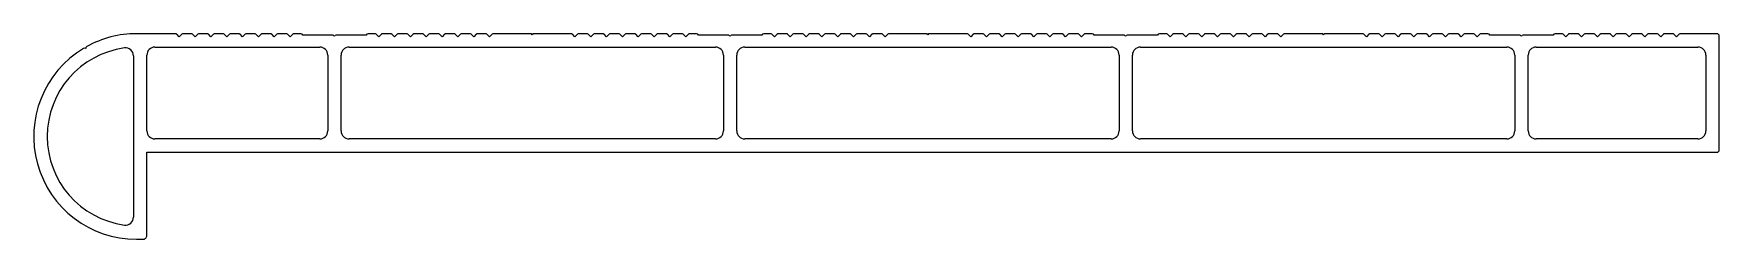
# Model space of a CAD drawing. Extents: x 1946 to 2159, y 1755 to 1781.
import ezdxf

# ---------------------------------------------------------------- set-up
doc = ezdxf.new("R2010")
doc.units = 0
doc.layers.get('0').update_dxf_attribs({"linetype": 'CONTINUOUS'})

msp = doc.modelspace()

# ---------------------------------------------------------------- linework, layer by layer
for p, q in [((1963.43, 1781.16), (1958.52, 1781.16)), ((1963.93, 1780.76), (1963.6, 1781.09)), ((1964.26, 1781.09), (1963.93, 1780.76)), ((1965.43, 1781.16), (1964.43, 1781.16)), ((1965.93, 1780.76), (1965.6, 1781.09)), ((1966.26, 1781.09), (1965.93, 1780.76)), ((1967.43, 1781.16), (1966.43, 1781.16)), ((1967.93, 1780.76), (1967.6, 1781.09)), ((1968.26, 1781.09), (1967.93, 1780.76)), ((1969.43, 1781.16), (1968.43, 1781.16)), ((1969.93, 1780.76), (1969.6, 1781.09)), ((1970.26, 1781.09), (1969.93, 1780.76)), ((1971.43, 1781.16), (1970.43, 1781.16)), ((1971.93, 1780.76), (1971.6, 1781.09)), ((1972.26, 1781.09), (1971.93, 1780.76)), ((1973.43, 1781.16), (1972.43, 1781.16)), ((1973.93, 1780.76), (1973.6, 1781.09)), ((1974.26, 1781.09), (1973.93, 1780.76)), ((1975.43, 1781.16), (1974.43, 1781.16)), ((1975.93, 1780.76), (1975.6, 1781.09)), ((1976.26, 1781.09), (1975.93, 1780.76)), ((1977.43, 1781.16), (1976.43, 1781.16)), ((1977.93, 1780.76), (1977.6, 1781.09)), ((1978.26, 1781.09), (1977.93, 1780.76)), ((1979.28, 1781.16), (1978.43, 1781.16)), ((1983.27, 1780.97), (1979.52, 1780.97)), ((1987.54, 1780.97), (1983.79, 1780.97)), ((1988.63, 1781.16), (1987.78, 1781.16)), ((1989.13, 1780.76), (1988.8, 1781.09)), ((1989.46, 1781.09), (1989.13, 1780.76)), ((1990.63, 1781.16), (1989.63, 1781.16)), ((1991.13, 1780.76), (1990.8, 1781.09)), ((1991.46, 1781.09), (1991.13, 1780.76)), ((1992.63, 1781.16), (1991.63, 1781.16)), ((1993.13, 1780.76), (1992.8, 1781.09)), ((1993.46, 1781.09), (1993.13, 1780.76)), ((1994.63, 1781.16), (1993.63, 1781.16)), ((1995.13, 1780.76), (1994.8, 1781.09)), ((1995.46, 1781.09), (1995.13, 1780.76)), ((1996.63, 1781.16), (1995.63, 1781.16)), ((1997.13, 1780.76), (1996.8, 1781.09)), ((1997.46, 1781.09), (1997.13, 1780.76)), ((1998.63, 1781.16), (1997.63, 1781.16)), ((1999.13, 1780.76), (1998.8, 1781.09)), ((1999.46, 1781.09), (1999.13, 1780.76)), ((2000.63, 1781.16), (1999.63, 1781.16)), ((2001.13, 1780.76), (2000.8, 1781.09)), ((2001.46, 1781.09), (2001.13, 1780.76)), ((2002.63, 1781.16), (2001.63, 1781.16)), ((2003.13, 1780.76), (2002.8, 1781.09)), ((2003.46, 1781.09), (2003.13, 1780.76)), ((2008.31, 1781.16), (2003.63, 1781.16)), ((2013.42, 1781.16), (2008.75, 1781.16)), ((2013.93, 1780.76), (2013.6, 1781.09)), ((2014.26, 1781.09), (2013.93, 1780.76)), ((2015.43, 1781.16), (2014.43, 1781.16)), ((2015.93, 1780.76), (2015.6, 1781.09)), ((2016.26, 1781.09), (2015.93, 1780.76)), ((2017.43, 1781.16), (2016.43, 1781.16)), ((2017.93, 1780.76), (2017.6, 1781.09)), ((2018.26, 1781.09), (2017.93, 1780.76)), ((2019.43, 1781.16), (2018.43, 1781.16)), ((2019.93, 1780.76), (2019.6, 1781.09)), ((2020.26, 1781.09), (2019.93, 1780.76)), ((2021.43, 1781.16), (2020.43, 1781.16)), ((2021.93, 1780.76), (2021.6, 1781.09)), ((2022.26, 1781.09), (2021.93, 1780.76)), ((2023.43, 1781.16), (2022.43, 1781.16)), ((2023.93, 1780.76), (2023.6, 1781.09)), ((2024.26, 1781.09), (2023.93, 1780.76)), ((2025.43, 1781.16), (2024.43, 1781.16)), ((2025.93, 1780.76), (2025.6, 1781.09)), ((2026.26, 1781.09), (2025.93, 1780.76)), ((2027.43, 1781.16), (2026.43, 1781.16)), ((2027.93, 1780.76), (2027.6, 1781.09)), ((2028.26, 1781.09), (2027.93, 1780.76)), ((2029.28, 1781.16), (2028.43, 1781.16)), ((2033.27, 1780.97), (2029.52, 1780.97)), ((2037.54, 1780.97), (2033.79, 1780.97)), ((2038.63, 1781.16), (2037.78, 1781.16)), ((2039.13, 1780.76), (2038.8, 1781.09)), ((2039.46, 1781.09), (2039.13, 1780.76)), ((2040.63, 1781.16), (2039.63, 1781.16)), ((2041.13, 1780.76), (2040.8, 1781.09)), ((2041.46, 1781.09), (2041.13, 1780.76)), ((2042.63, 1781.16), (2041.63, 1781.16)), ((2043.13, 1780.76), (2042.8, 1781.09)), ((2043.46, 1781.09), (2043.13, 1780.76)), ((2044.63, 1781.16), (2043.63, 1781.16)), ((2045.13, 1780.76), (2044.8, 1781.09)), ((2045.46, 1781.09), (2045.13, 1780.76)), ((2046.63, 1781.16), (2045.63, 1781.16)), ((2047.13, 1780.76), (2046.8, 1781.09)), ((2047.46, 1781.09), (2047.13, 1780.76)), ((2048.63, 1781.16), (2047.63, 1781.16)), ((2049.13, 1780.76), (2048.8, 1781.09)), ((2049.46, 1781.09), (2049.13, 1780.76)), ((2050.63, 1781.16), (2049.63, 1781.16)), ((2051.13, 1780.76), (2050.8, 1781.09)), ((2051.46, 1781.09), (2051.13, 1780.76)), ((2052.63, 1781.16), (2051.63, 1781.16)), ((2053.13, 1780.76), (2052.8, 1781.09)), ((2053.46, 1781.09), (2053.13, 1780.76)), ((2058.31, 1781.16), (2053.63, 1781.16)), ((2063.42, 1781.16), (2058.75, 1781.16)), ((2063.93, 1780.76), (2063.6, 1781.09)), ((2064.26, 1781.09), (2063.93, 1780.76)), ((2065.43, 1781.16), (2064.43, 1781.16)), ((2065.93, 1780.76), (2065.6, 1781.09)), ((2066.26, 1781.09), (2065.93, 1780.76)), ((2067.43, 1781.16), (2066.43, 1781.16)), ((2067.93, 1780.76), (2067.6, 1781.09)), ((2068.26, 1781.09), (2067.93, 1780.76)), ((2069.43, 1781.16), (2068.43, 1781.16)), ((2069.93, 1780.76), (2069.6, 1781.09)), ((2070.26, 1781.09), (2069.93, 1780.76)), ((2071.43, 1781.16), (2070.43, 1781.16)), ((2071.93, 1780.76), (2071.6, 1781.09)), ((2072.26, 1781.09), (2071.93, 1780.76)), ((2073.43, 1781.16), (2072.43, 1781.16)), ((2073.93, 1780.76), (2073.6, 1781.09)), ((2074.26, 1781.09), (2073.93, 1780.76)), ((2075.43, 1781.16), (2074.43, 1781.16)), ((2075.93, 1780.76), (2075.6, 1781.09)), ((2076.26, 1781.09), (2075.93, 1780.76)), ((2077.43, 1781.16), (2076.43, 1781.16)), ((2077.93, 1780.76), (2077.6, 1781.09)), ((2078.26, 1781.09), (2077.93, 1780.76)), ((2079.28, 1781.16), (2078.43, 1781.16)), ((2083.27, 1780.97), (2079.52, 1780.97)), ((2087.54, 1780.97), (2083.79, 1780.97)), ((2088.63, 1781.16), (2087.78, 1781.16)), ((2089.13, 1780.76), (2088.8, 1781.09)), ((2089.46, 1781.09), (2089.13, 1780.76)), ((2090.63, 1781.16), (2089.63, 1781.16)), ((2091.13, 1780.76), (2090.8, 1781.09)), ((2091.46, 1781.09), (2091.13, 1780.76)), ((2092.63, 1781.16), (2091.63, 1781.16)), ((2093.13, 1780.76), (2092.8, 1781.09)), ((2093.46, 1781.09), (2093.13, 1780.76)), ((2094.63, 1781.16), (2093.63, 1781.16)), ((2095.13, 1780.76), (2094.8, 1781.09)), ((2095.46, 1781.09), (2095.13, 1780.76)), ((2096.63, 1781.16), (2095.63, 1781.16)), ((2097.13, 1780.76), (2096.8, 1781.09)), ((2097.46, 1781.09), (2097.13, 1780.76)), ((2098.63, 1781.16), (2097.63, 1781.16)), ((2099.13, 1780.76), (2098.8, 1781.09)), ((2099.46, 1781.09), (2099.13, 1780.76)), ((2100.63, 1781.16), (2099.63, 1781.16)), ((2101.13, 1780.76), (2100.8, 1781.09)), ((2101.46, 1781.09), (2101.13, 1780.76)), ((2102.63, 1781.16), (2101.63, 1781.16)), ((2103.13, 1780.76), (2102.8, 1781.09)), ((2103.46, 1781.09), (2103.13, 1780.76)), ((2108.31, 1781.16), (2103.63, 1781.16)), ((2113.42, 1781.16), (2108.75, 1781.16)), ((2113.93, 1780.76), (2113.6, 1781.09)), ((2114.26, 1781.09), (2113.93, 1780.76)), ((2115.43, 1781.16), (2114.43, 1781.16)), ((2115.93, 1780.76), (2115.6, 1781.09)), ((2116.26, 1781.09), (2115.93, 1780.76)), ((2117.43, 1781.16), (2116.43, 1781.16)), ((2117.93, 1780.76), (2117.6, 1781.09)), ((2118.26, 1781.09), (2117.93, 1780.76)), ((2119.43, 1781.16), (2118.43, 1781.16)), ((2119.93, 1780.76), (2119.6, 1781.09)), ((2120.26, 1781.09), (2119.93, 1780.76)), ((2121.43, 1781.16), (2120.43, 1781.16)), ((2121.93, 1780.76), (2121.6, 1781.09)), ((2122.26, 1781.09), (2121.93, 1780.76)), ((2123.43, 1781.16), (2122.43, 1781.16)), ((2123.93, 1780.76), (2123.6, 1781.09)), ((2124.26, 1781.09), (2123.93, 1780.76)), ((2125.43, 1781.16), (2124.43, 1781.16)), ((2125.93, 1780.76), (2125.6, 1781.09)), ((2126.26, 1781.09), (2125.93, 1780.76)), ((2127.43, 1781.16), (2126.43, 1781.16)), ((2127.93, 1780.76), (2127.6, 1781.09)), ((2128.26, 1781.09), (2127.93, 1780.76)), ((2129.28, 1781.16), (2128.43, 1781.16)), ((2133.27, 1780.97), (2129.52, 1780.97)), ((2137.54, 1780.97), (2133.79, 1780.97)), ((2138.63, 1781.16), (2137.78, 1781.16)), ((2139.13, 1780.76), (2138.8, 1781.09)), ((2139.46, 1781.09), (2139.13, 1780.76)), ((2140.63, 1781.16), (2139.63, 1781.16)), ((2141.13, 1780.76), (2140.8, 1781.09)), ((2141.46, 1781.09), (2141.13, 1780.76)), ((2142.63, 1781.16), (2141.63, 1781.16)), ((2143.13, 1780.76), (2142.8, 1781.09)), ((2143.46, 1781.09), (2143.13, 1780.76)), ((2144.63, 1781.16), (2143.63, 1781.16)), ((2145.13, 1780.76), (2144.8, 1781.09)), ((2145.46, 1781.09), (2145.13, 1780.76)), ((2146.63, 1781.16), (2145.63, 1781.16)), ((2147.13, 1780.76), (2146.8, 1781.09)), ((2147.46, 1781.09), (2147.13, 1780.76)), ((2148.63, 1781.16), (2147.63, 1781.16)), ((2149.13, 1780.76), (2148.8, 1781.09)), ((2149.46, 1781.09), (2149.13, 1780.76)), ((2150.63, 1781.16), (2149.63, 1781.16)), ((2151.13, 1780.76), (2150.8, 1781.09)), ((2151.46, 1781.09), (2151.13, 1780.76)), ((2152.63, 1781.16), (2151.63, 1781.16)), ((2153.13, 1780.76), (2152.8, 1781.09)), ((2153.46, 1781.09), (2153.13, 1780.76)), ((2158.23, 1781.16), (2153.63, 1781.16)), ((2158.53, 1766.46), (2158.53, 1780.86)), ((1960.83, 1779.46), (1981.68, 1779.46)), ((1985.38, 1779.46), (2031.68, 1779.46)), ((2035.38, 1779.46), (2081.68, 1779.46)), ((2085.38, 1779.46), (2131.68, 1779.46)), ((2135.38, 1779.46), (2155.83, 1779.46)), ((1958.13, 1778.36), (1958.13, 1757.95)), ((1959.83, 1768.86), (1959.83, 1778.46)), ((1982.68, 1778.46), (1982.68, 1768.86)), ((1984.38, 1768.86), (1984.38, 1778.46)), ((2032.68, 1778.46), (2032.68, 1768.86)), ((2034.38, 1768.86), (2034.38, 1778.46)), ((2082.68, 1778.46), (2082.68, 1768.86)), ((2084.38, 1768.86), (2084.38, 1778.46)), ((2132.68, 1778.46), (2132.68, 1768.86)), ((2134.38, 1768.86), (2134.38, 1778.46)), ((2156.83, 1778.46), (2156.83, 1768.86)), ((1959.83, 1755.66), (1959.83, 1766.16)), ((1959.83, 1766.16), (2158.23, 1766.16)), ((1981.68, 1767.86), (1960.83, 1767.86)), ((2031.68, 1767.86), (1985.38, 1767.86)), ((2081.68, 1767.86), (2035.38, 1767.86)), ((2131.68, 1767.86), (2085.38, 1767.86)), ((2155.83, 1767.86), (2135.38, 1767.86)), ((1958.53, 1755.16), (1959.33, 1755.16))]:
    msp.add_line(p, q)
for centre, radius, start, end in [((1958.53, 1768.16), 13, 90.0609, 119.0076), ((1963.43, 1780.91), 0.25, 45, 90), ((1964.43, 1780.91), 0.25, 90, 135), ((1965.43, 1780.91), 0.25, 45, 90), ((1966.43, 1780.91), 0.25, 90, 135), ((1967.43, 1780.91), 0.25, 45, 90), ((1968.43, 1780.91), 0.25, 90, 135), ((1969.43, 1780.91), 0.25, 45, 90), ((1970.43, 1780.91), 0.25, 90, 135), ((1971.43, 1780.91), 0.25, 45, 90), ((1972.43, 1780.91), 0.25, 90, 135), ((1973.43, 1780.91), 0.25, 45, 90), ((1974.43, 1780.91), 0.25, 90, 135), ((1975.43, 1780.91), 0.25, 45, 90), ((1976.43, 1780.91), 0.25, 90, 135), ((1977.43, 1780.91), 0.25, 45, 90), ((1978.43, 1780.91), 0.25, 90, 135), ((1979.28, 1780.91), 0.25, 13.8896, 90), ((1983.27, 1780.72), 0.25, 51.9287, 90), ((1983.53, 1781.06), 0.178, 231.9287, 308.0713), ((1983.79, 1780.72), 0.25, 90, 128.0713), ((1987.78, 1780.91), 0.25, 90, 166.1104), ((1988.63, 1780.91), 0.25, 45, 90), ((1989.63, 1780.91), 0.25, 90, 135), ((1990.63, 1780.91), 0.25, 45, 90), ((1991.63, 1780.91), 0.25, 90, 135), ((1992.63, 1780.91), 0.25, 45, 90), ((1993.63, 1780.91), 0.25, 90, 135), ((1994.63, 1780.91), 0.25, 45, 90), ((1995.63, 1780.91), 0.25, 90, 135), ((1996.63, 1780.91), 0.25, 45, 90), ((1997.63, 1780.91), 0.25, 90, 135), ((1998.63, 1780.91), 0.25, 45, 90), ((1999.63, 1780.91), 0.25, 90, 135), ((2000.63, 1780.91), 0.25, 45, 90), ((2001.63, 1780.91), 0.25, 90, 135), ((2002.63, 1780.91), 0.25, 45, 90), ((2003.63, 1780.91), 0.25, 90.633, 135), ((2008.31, 1780.91), 0.25, 28.1324, 90), ((2008.75, 1780.91), 0.25, 90, 151.8676), ((2013.43, 1780.91), 0.25, 45, 90.633), ((2014.43, 1780.91), 0.25, 90, 135), ((2015.43, 1780.91), 0.25, 45, 90), ((2016.43, 1780.91), 0.25, 90, 135), ((2017.43, 1780.91), 0.25, 45, 90), ((2018.43, 1780.91), 0.25, 90, 135), ((2019.43, 1780.91), 0.25, 45, 90), ((2020.43, 1780.91), 0.25, 90, 135), ((2021.43, 1780.91), 0.25, 45, 90), ((2022.43, 1780.91), 0.25, 90, 135), ((2023.43, 1780.91), 0.25, 45, 90), ((2024.43, 1780.91), 0.25, 90, 135), ((2025.43, 1780.91), 0.25, 45, 90), ((2026.43, 1780.91), 0.25, 90, 135), ((2027.43, 1780.91), 0.25, 45, 90), ((2028.43, 1780.91), 0.25, 90, 135), ((2029.28, 1780.91), 0.25, 13.8896, 90), ((2033.27, 1780.72), 0.25, 51.9287, 90), ((2033.53, 1781.06), 0.178, 231.9287, 308.0713), ((2033.79, 1780.72), 0.25, 90, 128.0713), ((2037.78, 1780.91), 0.25, 90, 166.1104), ((2038.63, 1780.91), 0.25, 45, 90), ((2039.63, 1780.91), 0.25, 90, 135), ((2040.63, 1780.91), 0.25, 45, 90), ((2041.63, 1780.91), 0.25, 90, 135), ((2042.63, 1780.91), 0.25, 45, 90), ((2043.63, 1780.91), 0.25, 90, 135), ((2044.63, 1780.91), 0.25, 45, 90), ((2045.63, 1780.91), 0.25, 90, 135), ((2046.63, 1780.91), 0.25, 45, 90), ((2047.63, 1780.91), 0.25, 90, 135), ((2048.63, 1780.91), 0.25, 45, 90), ((2049.63, 1780.91), 0.25, 90, 135), ((2050.63, 1780.91), 0.25, 45, 90), ((2051.63, 1780.91), 0.25, 90, 135), ((2052.63, 1780.91), 0.25, 45, 90), ((2053.63, 1780.91), 0.25, 90.633, 135), ((2058.31, 1780.91), 0.25, 28.1324, 90), ((2058.75, 1780.91), 0.25, 90, 151.8676), ((2063.43, 1780.91), 0.25, 45, 90.633), ((2064.43, 1780.91), 0.25, 90, 135), ((2065.43, 1780.91), 0.25, 45, 90), ((2066.43, 1780.91), 0.25, 90, 135), ((2067.43, 1780.91), 0.25, 45, 90), ((2068.43, 1780.91), 0.25, 90, 135), ((2069.43, 1780.91), 0.25, 45, 90), ((2070.43, 1780.91), 0.25, 90, 135), ((2071.43, 1780.91), 0.25, 45, 90), ((2072.43, 1780.91), 0.25, 90, 135), ((2073.43, 1780.91), 0.25, 45, 90), ((2074.43, 1780.91), 0.25, 90, 135), ((2075.43, 1780.91), 0.25, 45, 90), ((2076.43, 1780.91), 0.25, 90, 135), ((2077.43, 1780.91), 0.25, 45, 90), ((2078.43, 1780.91), 0.25, 90, 135), ((2079.28, 1780.91), 0.25, 13.8896, 90), ((2083.27, 1780.72), 0.25, 51.9287, 90), ((2083.53, 1781.06), 0.178, 231.9287, 308.0713), ((2083.79, 1780.72), 0.25, 90, 128.0713), ((2087.78, 1780.91), 0.25, 90, 166.1104), ((2088.63, 1780.91), 0.25, 45, 90), ((2089.63, 1780.91), 0.25, 90, 135), ((2090.63, 1780.91), 0.25, 45, 90), ((2091.63, 1780.91), 0.25, 90, 135), ((2092.63, 1780.91), 0.25, 45, 90), ((2093.63, 1780.91), 0.25, 90, 135), ((2094.63, 1780.91), 0.25, 45, 90), ((2095.63, 1780.91), 0.25, 90, 135), ((2096.63, 1780.91), 0.25, 45, 90), ((2097.63, 1780.91), 0.25, 90, 135), ((2098.63, 1780.91), 0.25, 45, 90), ((2099.63, 1780.91), 0.25, 90, 135), ((2100.63, 1780.91), 0.25, 45, 90), ((2101.63, 1780.91), 0.25, 90, 135), ((2102.63, 1780.91), 0.25, 45, 90), ((2103.63, 1780.91), 0.25, 90.633, 135), ((2108.31, 1780.91), 0.25, 28.1324, 90), ((2108.75, 1780.91), 0.25, 90, 151.8676), ((2113.43, 1780.91), 0.25, 45, 90.633), ((2114.43, 1780.91), 0.25, 90, 135), ((2115.43, 1780.91), 0.25, 45, 90), ((2116.43, 1780.91), 0.25, 90, 135), ((2117.43, 1780.91), 0.25, 45, 90), ((2118.43, 1780.91), 0.25, 90, 135), ((2119.43, 1780.91), 0.25, 45, 90), ((2120.43, 1780.91), 0.25, 90, 135), ((2121.43, 1780.91), 0.25, 45, 90), ((2122.43, 1780.91), 0.25, 90, 135), ((2123.43, 1780.91), 0.25, 45, 90), ((2124.43, 1780.91), 0.25, 90, 135), ((2125.43, 1780.91), 0.25, 45, 90), ((2126.43, 1780.91), 0.25, 90, 135), ((2127.43, 1780.91), 0.25, 45, 90), ((2128.43, 1780.91), 0.25, 90, 135), ((2129.28, 1780.91), 0.25, 13.8896, 90), ((2133.27, 1780.72), 0.25, 51.9287, 90), ((2133.53, 1781.06), 0.178, 231.9287, 308.0713), ((2133.79, 1780.72), 0.25, 90, 128.0713), ((2137.78, 1780.91), 0.25, 90, 166.1104), ((2138.63, 1780.91), 0.25, 45, 90), ((2139.63, 1780.91), 0.25, 90, 135), ((2140.63, 1780.91), 0.25, 45, 90), ((2141.63, 1780.91), 0.25, 90, 135), ((2142.63, 1780.91), 0.25, 45, 90), ((2143.63, 1780.91), 0.25, 90, 135), ((2144.63, 1780.91), 0.25, 45, 90), ((2145.63, 1780.91), 0.25, 90, 135), ((2146.63, 1780.91), 0.25, 45, 90), ((2147.63, 1780.91), 0.25, 90, 135), ((2148.63, 1780.91), 0.25, 45, 90), ((2149.63, 1780.91), 0.25, 90, 135), ((2150.63, 1780.91), 0.25, 45, 90), ((2151.63, 1780.91), 0.25, 90, 135), ((2152.63, 1780.91), 0.25, 45, 90), ((2153.63, 1780.91), 0.25, 90.633, 135), ((2158.23, 1780.86), 0.3, 0, 90), ((1958.53, 1768.16), 13, 120.9924, 270), ((1958.53, 1768.16), 11.3, 97.8124, 262.1876), ((1951.96, 1779.09), 0.25, 57.9519, 120.9924), ((1952.35, 1779.31), 0.25, 119.0076, 182.0481), ((1957.13, 1778.36), 1, 0, 97.8124), ((1960.83, 1778.46), 1, 90, 180.2238), ((1981.68, 1778.46), 1, 0, 90), ((1985.38, 1778.46), 1, 90, 180), ((2031.68, 1778.46), 1, 0, 90), ((2035.38, 1778.46), 1, 90, 180), ((2081.68, 1778.46), 1, 0, 90), ((2085.38, 1778.46), 1, 90, 180), ((2131.68, 1778.46), 1, 0, 90), ((2135.38, 1778.46), 1, 90, 180), ((2155.83, 1778.46), 1, 0, 90), ((1960.83, 1768.86), 1, 180.2238, 270), ((1981.68, 1768.86), 1, 270, 0), ((1985.38, 1768.86), 1, 180, 270), ((2031.68, 1768.86), 1, 270, 360), ((2035.38, 1768.86), 1, 180, 270), ((2081.68, 1768.86), 1, 270, 360), ((2085.38, 1768.86), 1, 180, 270), ((2131.68, 1768.86), 1, 270, 0), ((2135.38, 1768.86), 1, 180, 270), ((2155.83, 1768.86), 1, 270, 360), ((2158.23, 1766.46), 0.3, 270, 360), ((1957.13, 1757.95), 1, 262.1876, 0), ((1959.33, 1755.66), 0.5, 269.9996, 0)]:
    msp.add_arc(centre, radius, start, end)

doc.saveas('drawing.dxf')
